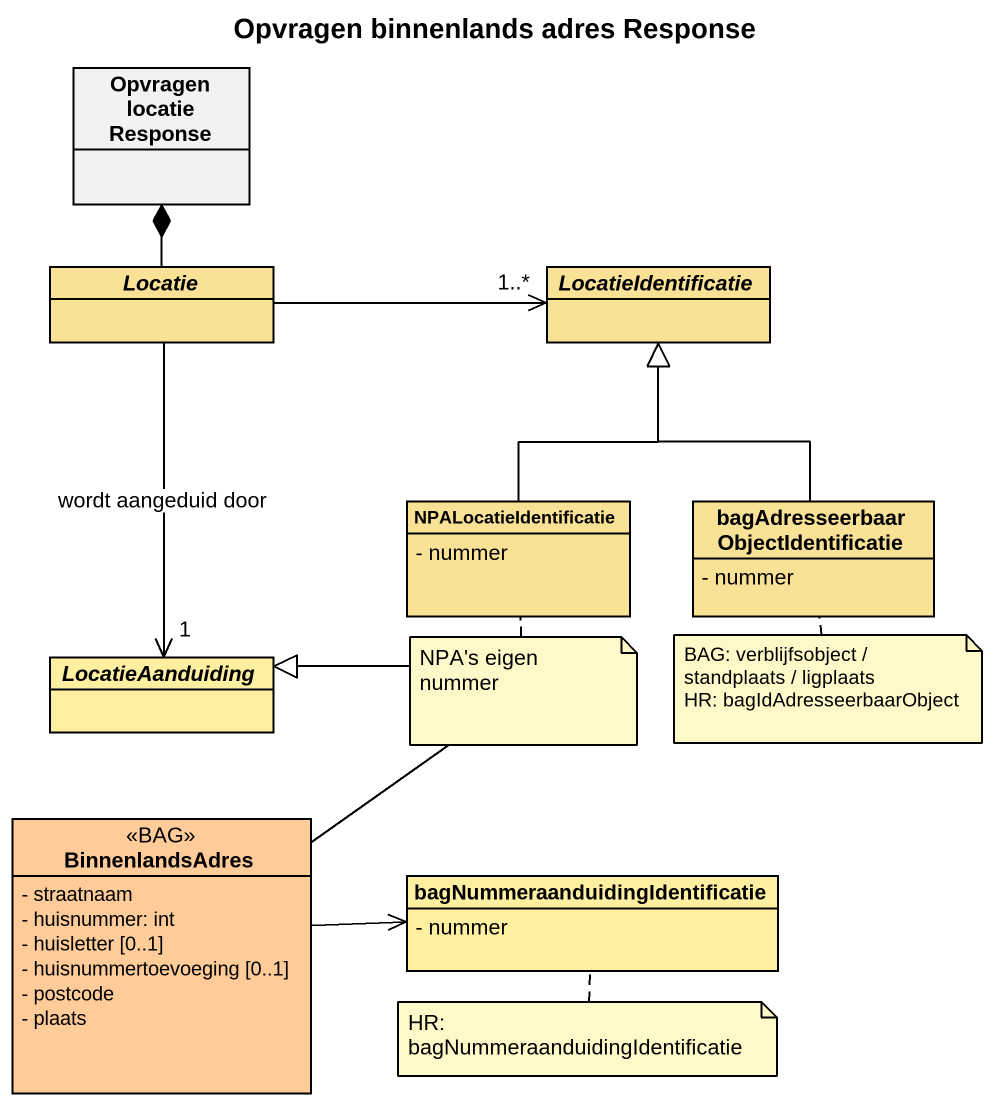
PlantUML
@startuml
title Opvragen binnenlands adres Response
hide circle
hide empty members
skinparam classAttributeIconSize 0
class "Opvragen locatie Response" as Opvragen_locatie_Response
abstract class Locatie #F9E295
abstract class LocatieIdentificatie #F9E295
class NPALocatieIdentificatie #F9E295 {
  - nummer
}
class "bagAdresseerbaarObjectIdentificatie" as bagAdresseerbaarObjectIdenti #F9E295 {
  - nummer
}
abstract class LocatieAanduiding #FFF0A1
class BinnenlandsAdres <<BAG>> #FFCC99 {
  - straatnaam
  - huisnummer: int
  - huisletter [0..1]
  - huisnummertoevoeging [0..1]
  - postcode
  - plaats
}
class "bagNummeraanduidingIdentificatie" as bagNummeraanduidingIdentific #FFF0A1 {
  - nummer
}
Locatie -up-* Opvragen_locatie_Response
Locatie -right-> "1..*" LocatieIdentificatie
Locatie --> "1" LocatieAanduiding : wordt aangeduid door
NPALocatieIdentificatie -up-|> LocatieIdentificatie
bagAdresseerbaarObjectIdenti -up-|> LocatieIdentificatie
BinnenlandsAdres -up-|> LocatieAanduiding
BinnenlandsAdres -right-> bagNummeraanduidingIdentific
note bottom of NPALocatieIdentificatie : NPA's eigen nummer
note bottom of bagAdresseerbaarObjectIdenti
  BAG: verblijfsobject / standplaats / ligplaats
  HR: bagIdAdresseerbaarObject
end note
note bottom of bagNummeraanduidingIdentific : HR: bagNummeraanduidingIdentificatie
@enduml
